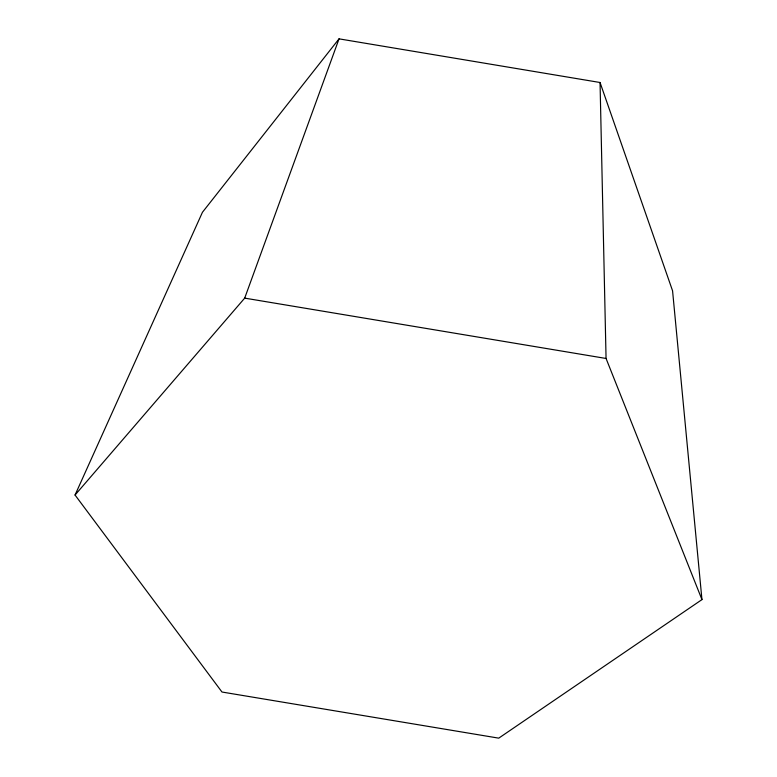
<?xml version="1.0" encoding="UTF-8"?>
<svg xmlns="http://www.w3.org/2000/svg" width="777" height="777" viewBox="0 0 777 777"><rect width="100%" height="100%" fill="white"/><g stroke="black" fill="none" stroke-linecap="round" stroke-linejoin="round"><path stroke-width="1.17" d="M75.048 495.036L244.697 298.125L339.034 38.85L600.048 82.498L672.571 290.821L701.952 599.611L498.747 738.15L221.989 692.025L75.048 495.036L202.438 212.286L339.034 38.85M244.697 298.125L606.06 358.469L701.952 599.611M600.048 82.498L606.06 358.469"/></g></svg>
